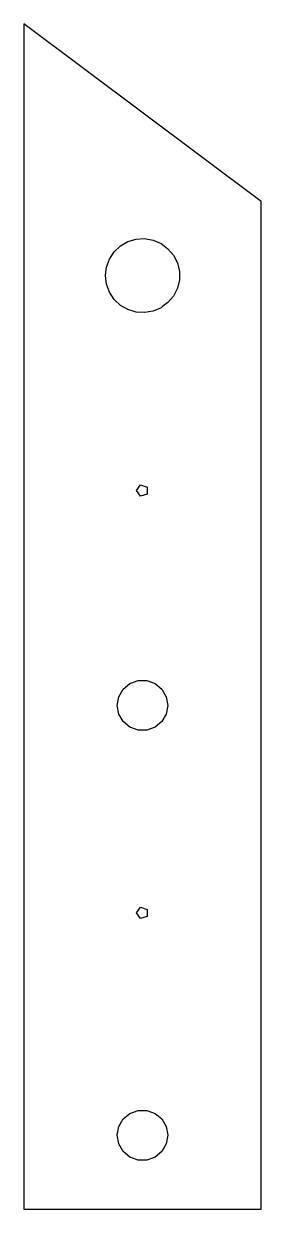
# Model space of a CAD drawing. Header units: metres. Extents: x 0 to 16, y -40 to 40.
import ezdxf

# ---------------------------------------------------------------- set-up
doc = ezdxf.new("R2010")
doc.units = ezdxf.units.M

msp = doc.modelspace()

# ---------------------------------------------------------------- linework, layer by layer
for p, q in [((0.1, 39.925), (0, 40)), ((0, 40), (0, -40)), ((16, 28), (0.1, 39.925)), ((16, -40), (16, 28)), ((6.08489, 24.607), (6.5071, 25.0053)), ((6.5071, 25.0053), (7.0098, 25.2955)), ((7.0098, 25.2955), (7.56588, 25.462)), ((7.56588, 25.462), (8.14536, 25.4958)), ((8.14536, 25.4958), (8.71701, 25.395)), ((8.71701, 25.395), (9.10343, 25.2283)), ((9.10343, 25.2283), (9.25, 25.1651)), ((9.25, 25.1651), (9.37804, 25.0697)), ((9.37804, 25.0697), (9.7156, 24.8184)), ((9.7156, 24.8184), (10.0887, 24.3738)), ((5.56739, 23.5765), (5.76592, 24.122)), ((5.76592, 24.122), (6.08489, 24.607)), ((10.0887, 24.3738), (10.3492, 23.8551)), ((5.5, 23), (5.54886, 23.418)), ((5.54886, 23.418), (5.56739, 23.5765)), ((10.3492, 23.8551), (10.4831, 23.2902)), ((10.4831, 23.2902), (10.4831, 22.7098)), ((5.54886, 22.582), (5.5, 23)), ((5.56739, 22.4235), (5.54886, 22.582)), ((5.76592, 21.878), (5.56739, 22.4235)), ((10.4831, 22.7098), (10.3492, 22.1449)), ((6.08489, 21.393), (5.76592, 21.878)), ((10.0887, 21.6262), (9.7156, 21.1816)), ((10.3492, 22.1449), (10.0887, 21.6262)), ((6.5071, 20.9947), (6.08489, 21.393)), ((7.0098, 20.7045), (6.5071, 20.9947)), ((9.25, 20.8349), (9.10343, 20.7717)), ((9.37804, 20.9303), (9.25, 20.8349)), ((9.7156, 21.1816), (9.37804, 20.9303)), ((7.56588, 20.538), (7.0098, 20.7045)), ((8.14536, 20.5042), (7.56588, 20.538)), ((8.71701, 20.605), (8.14536, 20.5042)), ((9.10343, 20.7717), (8.71701, 20.605)), ((7.6, 8.5), (7.87639, 8.88042)), ((7.87639, 8.88042), (8.32361, 8.73511)), ((7.87639, 8.11958), (7.6, 8.5)), ((8.32361, 8.26488), (7.87639, 8.11958)), ((8.32361, 8.73511), (8.32361, 8.26488)), ((6.69772, -4.90726), (7.15, -4.52776)), ((7.15, -4.52776), (7.7048, -4.32583)), ((7.7048, -4.32583), (8.2952, -4.32583)), ((8.2952, -4.32583), (8.85, -4.52776)), ((8.85, -4.52776), (9.30227, -4.90726)), ((6.3, -6), (6.40252, -5.41857)), ((6.40252, -5.41857), (6.69772, -4.90726)), ((9.30227, -4.90726), (9.59748, -5.41857)), ((9.59748, -5.41857), (9.7, -6)), ((6.40252, -6.58143), (6.3, -6)), ((9.7, -6), (9.59748, -6.58143)), ((6.69772, -7.09274), (6.40252, -6.58143)), ((7.15, -7.47224), (6.69772, -7.09274)), ((9.30227, -7.09274), (8.85, -7.47224)), ((9.59748, -6.58143), (9.30227, -7.09274)), ((7.7048, -7.67417), (7.15, -7.47224)), ((8.2952, -7.67417), (7.7048, -7.67417)), ((8.85, -7.47224), (8.2952, -7.67417)), ((7.6, -20), (7.87639, -19.6196)), ((7.87639, -20.3804), (7.6, -20)), ((7.87639, -19.6196), (8.32361, -19.7649)), ((8.32361, -19.7649), (8.32361, -20.2351)), ((8.32361, -20.2351), (7.87639, -20.3804)), ((6.69772, -33.9073), (7.15, -33.5278)), ((7.15, -33.5278), (7.7048, -33.3258)), ((7.7048, -33.3258), (8.2952, -33.3258)), ((8.2952, -33.3258), (8.85, -33.5278)), ((8.85, -33.5278), (9.30227, -33.9073)), ((6.40252, -34.4186), (6.69772, -33.9073)), ((9.30227, -33.9073), (9.59748, -34.4186)), ((6.3, -35), (6.40252, -34.4186)), ((6.40252, -35.5814), (6.3, -35)), ((9.59748, -34.4186), (9.7, -35)), ((9.7, -35), (9.59748, -35.5814)), ((6.69772, -36.0927), (6.40252, -35.5814)), ((9.59748, -35.5814), (9.30227, -36.0927)), ((7.15, -36.4722), (6.69772, -36.0927)), ((7.7048, -36.6742), (7.15, -36.4722)), ((8.2952, -36.6742), (7.7048, -36.6742)), ((8.85, -36.4722), (8.2952, -36.6742)), ((9.30227, -36.0927), (8.85, -36.4722)), ((0, -40), (16, -40))]:
    msp.add_line(p, q)

doc.saveas('drawing.dxf')
